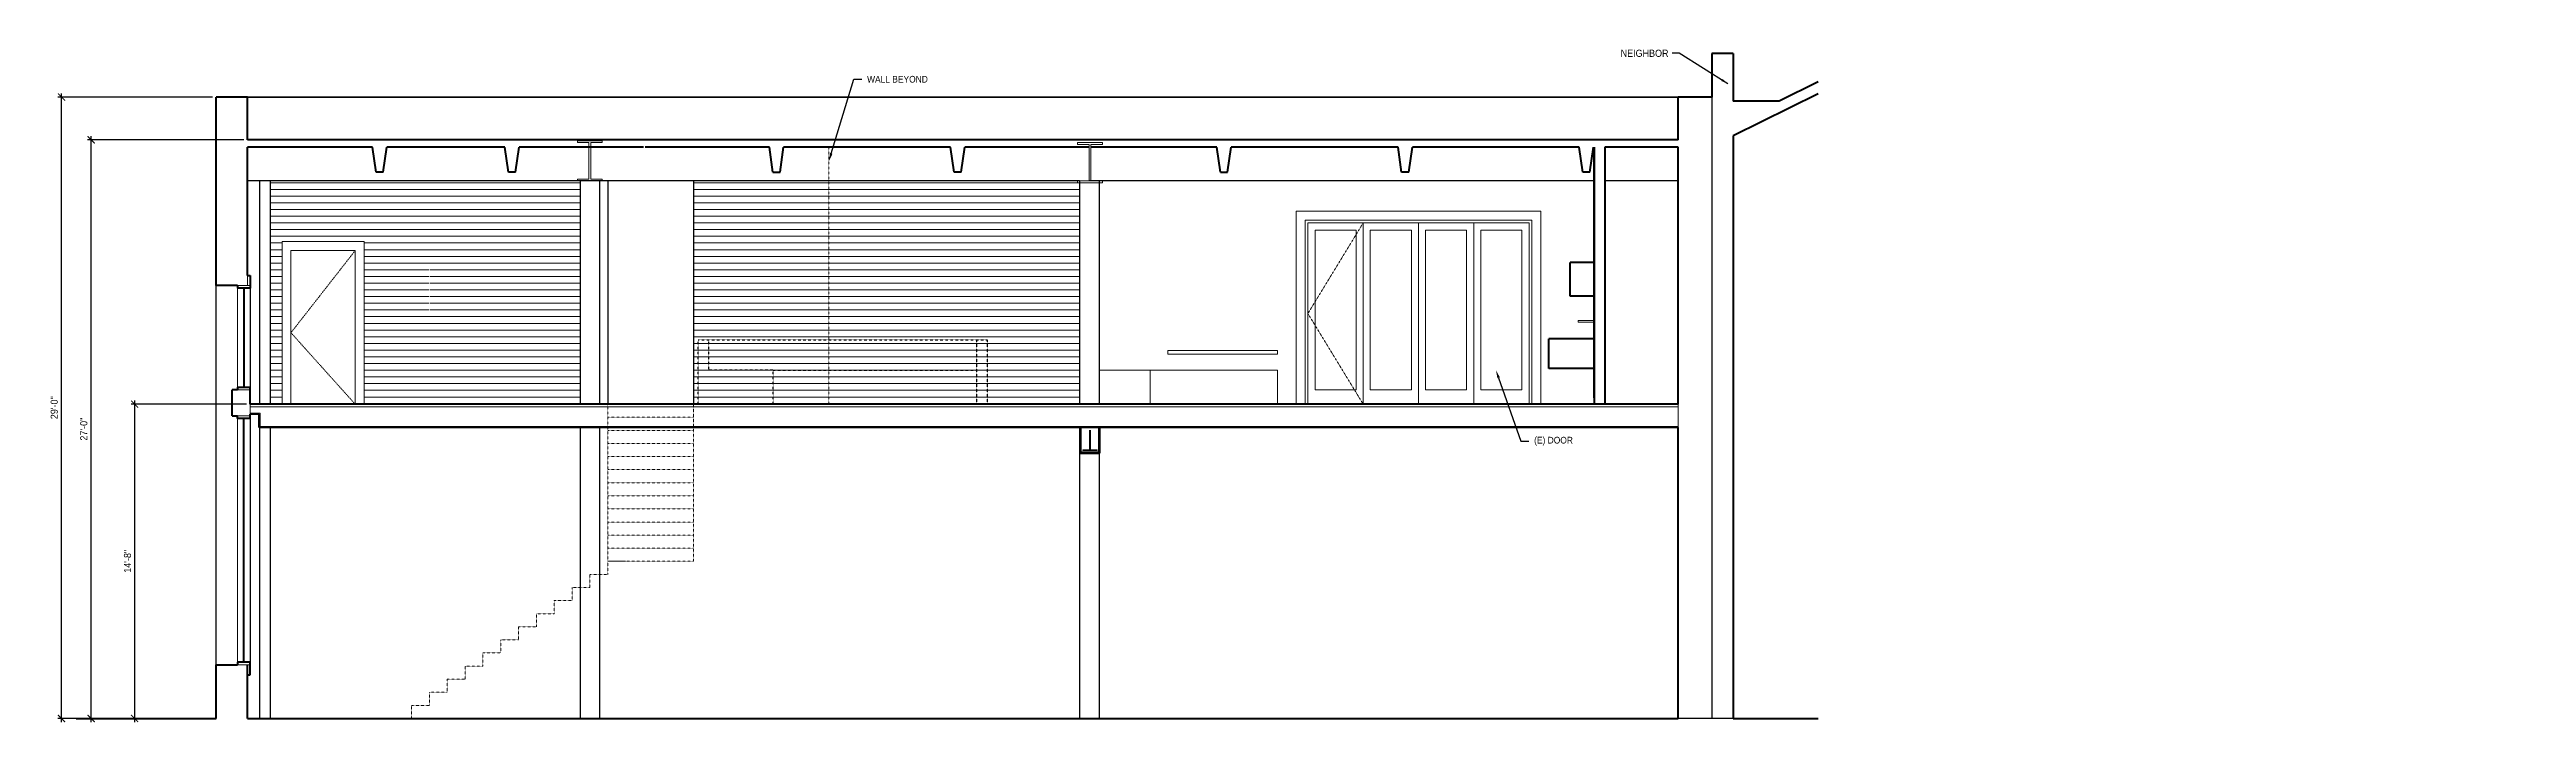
# Model space of a CAD drawing. Header units: inches. Extents: x -5536 to 8590, y -9140 to 228.
# Drawn here: x 1924 to 3313, y -4802 to -4425 of the extents above; entities that cross this region are included whole.
import ezdxf
from ezdxf import colors
from ezdxf.entities.mleader import LeaderData, LeaderLine
from ezdxf.math import Vec2, Vec3

# ---------------------------------------------------------------- set-up
doc = ezdxf.new("R2010")
doc.units = ezdxf.units.IN
doc.header["$LTSCALE"] = 0.125
doc.header["$MEASUREMENT"] = 0
doc.header["$PDMODE"] = 35
doc.header["$PDSIZE"] = -5
doc.linetypes.add('DASHED', pattern=[0.75, 0.5, -0.25])
doc.linetypes.add('HIDDEN2', pattern=[0.1875, 0.125, -0.0625])
doc.layers.get('0').update_dxf_attribs({"linetype": 'CONTINUOUS'})
doc.layers.get('Defpoints').update_dxf_attribs({"linetype": 'CONTINUOUS'})
for name, color, linetype, lineweight in [('0-OWNER', 7, 'HIDDEN2', 25), ('A-ELEV-1', 4, 'CONTINUOUS', 35), ('A-ELEV-2', 5, 'CONTINUOUS', 25), ('A-ELEV-3', 8, 'CONTINUOUS', 15), ('A-ELEV-BYND', 9, 'DASHED', 9), ('A-ELEV-CUT', 3, 'CONTINUOUS', 50), ('A-ELEV-HTCH', 9, 'CONTINUOUS', 9), ('A-NOTE-REF', 8, 'CONTINUOUS', 15)]:
    doc.layers.add(name, color=color, linetype=linetype, lineweight=lineweight)
doc.layers.add('A-note-dim-1_4', color=8, linetype='CONTINUOUS')
doc.styles.add('1_4SM', font='swisse.ttf', dxfattribs={"width": 0.9, "height": 4})
doc.styles.add('ANNOT-SM', font='swisse.ttf', dxfattribs={"width": 0.9, "height": 0.078125})
doc.dimstyles.new('DIM1_4', dxfattribs={"dimtxt": 4, "dimasz": 4, "dimexe": 2, "dimexo": 2, "dimgap": 2, "dimtad": 1, "dimdec": 4, "dimzin": 11, "dimdsep": 46, "dimlunit": 4, "dimtxsty": '1_4SM', "dimblk": 'ARCHTICK', "dimblk1": 'ARCHTICK', "dimblk2": 'ARCHTICK', "dimsah": 1, "dimcen": 4, "dimdle": 2, "dimclrd": 8, "dimclre": 8, "dimclrt": 8, "dimadec": 0, "dimazin": 0, "dimtfac": 4, "dimtdec": 4, "dimtofl": 0, "dimtmove": 2, "dimatfit": 3, "dimfxl": 1, "dimfrac": 2, "dimtzin": 0, "dimarcsym": 0})
doc.dimstyles.new('DIM1_4$7', dxfattribs={"dimtxt": 4, "dimasz": 4, "dimexe": 2, "dimexo": 2, "dimgap": 2, "dimtad": 0, "dimdec": 4, "dimzin": 11, "dimdsep": 46, "dimlunit": 4, "dimtxsty": '1_4SM', "dimblk": 'ARCHTICK', "dimcen": 4, "dimdle": 2, "dimclrd": 8, "dimclre": 8, "dimclrt": 8, "dimadec": 0, "dimazin": 0, "dimtfac": 4, "dimtdec": 4, "dimtofl": 0, "dimtmove": 1, "dimatfit": 3, "dimfxl": 1, "dimfrac": 2, "dimtzin": 0, "dimarcsym": 0})
pattern_1 = [(0, (0, -1200), (1e-15, 3.75), [])]

# ---------------------------------------------------------------- blocks, each defined once
blk = doc.blocks.new('_ARCHTICK')
at = {"color": 0, "linetype": 'ByBlock', "const_width": 0.15}
blk.add_lwpolyline([(-0.5, -0.5), (0.5, 0.5)], dxfattribs=at)
blk = doc.blocks.new('*D13')
at = {"layer": 'A-note-dim-1_4', "color": 8, "lineweight": -2, "transparency": 16777216}
for p, q in [((2015.4, -4452), (1928.7, -4452)), ((1930.7, -4802), (1930.7, -4450)), ((1972.7, -4800), (1928.7, -4800))]:
    blk.add_line(p, q, dxfattribs=at)
at = {"layer": 'Defpoints', "color": 0, "transparency": 16777216}
for p in [(1930.7, -4452), (2017.4, -4452), (1974.7, -4800)]:
    blk.add_point(p, dxfattribs=at)
at = {"layer": 'A-note-dim-1_4', "color": 8, "lineweight": -2, "transparency": 16777216, "xscale": 4, "yscale": 4, "zscale": 4}
for p, rotation in [((1930.7, -4452), 90), ((1930.7, -4800), 270)]:
    blk.add_blockref('_ARCHTICK', p, dxfattribs=dict(at, rotation=rotation))
at = {"layer": 'A-note-dim-1_4', "color": 8, "transparency": 16777216, "insert": (1926.6, -4626), "char_height": 4, "attachment_point": 5, "rotation": 90, "style": '1_4SM'}
blk.add_mtext('29\'-0" ', dxfattribs=at)
blk = doc.blocks.new('*D14')
at = {"layer": 'A-note-dim-1_4', "color": 8, "lineweight": -2, "transparency": 16777216}
for p, q in [((2032.9, -4476), (1945.3, -4476)), ((1947.3, -4802), (1947.3, -4474)), ((1981, -4800), (1945.3, -4800))]:
    blk.add_line(p, q, dxfattribs=at)
at = {"layer": 'Defpoints', "color": 0, "transparency": 16777216}
for p in [(1947.3, -4476), (2034.9, -4476), (1983, -4800)]:
    blk.add_point(p, dxfattribs=at)
at = {"layer": 'A-note-dim-1_4', "color": 8, "lineweight": -2, "transparency": 16777216, "xscale": 4, "yscale": 4, "zscale": 4}
for p, rotation in [((1947.3, -4476), 90), ((1947.3, -4800), 270)]:
    blk.add_blockref('_ARCHTICK', p, dxfattribs=dict(at, rotation=rotation))
at = {"layer": 'A-note-dim-1_4', "color": 8, "transparency": 16777216, "insert": (1943.2, -4638), "char_height": 4, "attachment_point": 5, "rotation": 90, "style": '1_4SM'}
blk.add_mtext('27\'-0" ', dxfattribs=at)
blk = doc.blocks.new('*D15')
at = {"layer": 'A-note-dim-1_4', "color": 8, "lineweight": -2, "transparency": 16777216}
for p, q in [((1971.7, -4802), (1971.7, -4622)), ((2034.4, -4624), (1969.7, -4624)), ((2015.4, -4800), (1969.7, -4800))]:
    blk.add_line(p, q, dxfattribs=at)
at = {"layer": 'Defpoints', "color": 0, "transparency": 16777216}
for p in [(1971.7, -4624), (2036.4, -4624), (2017.4, -4800)]:
    blk.add_point(p, dxfattribs=at)
at = {"layer": 'A-note-dim-1_4', "color": 8, "lineweight": -2, "transparency": 16777216, "xscale": 4, "yscale": 4, "zscale": 4}
for p, rotation in [((1971.7, -4624), 90), ((1971.7, -4800), 270)]:
    blk.add_blockref('_ARCHTICK', p, dxfattribs=dict(at, rotation=rotation))
at = {"layer": 'A-note-dim-1_4', "color": 8, "transparency": 16777216, "insert": (1967.7, -4712), "char_height": 4, "attachment_point": 5, "rotation": 90, "style": '1_4SM'}
blk.add_mtext('14\'-8" ', dxfattribs=at)
blk = doc.blocks.new('A$C6AF20732')
at = {"layer": 'A-ELEV-CUT'}
for p, q in [((-2, -14), (-4, 0)), ((2, -14), (4, 0)), ((-2, -14), (2, -14))]:
    blk.add_line(p, q, dxfattribs=at)

msp = doc.modelspace()

# ---------------------------------------------------------------- hatches: boundary and pattern name
at = {"layer": 'A-ELEV-HTCH'}
h = msp.add_hatch(dxfattribs=at)
h.set_pattern_fill('ANSI31', color=256, scale=30, angle=315)
h.set_pattern_definition(pattern_1)
h.paths.add_polyline_path([(2221.35183, -4499), (2158.33032, -4499), (2158.33032, -4503.29988), (2183.52839, -4503.29988), (2183.52839, -4541.29988), (2183.52839, -4579.29988), (2133.13224, -4579.29988), (2133.13224, -4541.29988), (2133.13224, -4503.29988), (2158.33032, -4503.29988), (2158.33032, -4499), (2047.85183, -4499), (2047.85183, -4624), (2054.3088, -4624), (2054.3088, -4533), (2100.3088, -4533), (2100.3088, -4624), (2221.35183, -4624)])
h.paths.add_polyline_path([(2183.52839, -4541.29988), (2158.33032, -4541.29988), (2158.33032, -4547.34988), (2137.29171, -4547.34988), (2137.29171, -4573.24988), (2158.33032, -4573.24988), (2158.33032, -4579.29988), (2183.52839, -4579.29988)], flags=17)
h.paths.add_polyline_path([(2158.33032, -4541.29988), (2133.13224, -4541.29988), (2133.13224, -4579.29988), (2158.33032, -4579.29988), (2158.33032, -4573.24988), (2136.88032, -4573.24988), (2136.88032, -4547.34988), (2158.33032, -4547.34988)], flags=17)
h.paths.add_polyline_path([(2158.33032, -4503.29988), (2133.13224, -4503.29988), (2133.13224, -4541.29988), (2158.33032, -4541.29988)], flags=17)
h.paths.add_polyline_path([(2183.52839, -4503.29988), (2158.33032, -4503.29988), (2158.33032, -4541.29988), (2183.52839, -4541.29988)], flags=17)
h = msp.add_hatch(dxfattribs=at)
h.set_pattern_fill('ANSI31', color=256, scale=30, angle=315)
h.set_pattern_definition(pattern_1)
h.paths.add_polyline_path([(2360.9002, -4499), (2284.9002, -4499), (2284.9002, -4624), (2287.6502, -4624), (2360.9002, -4624)])
h.paths.add_polyline_path([(2501.35183, -4500), (2500.22963, -4500), (2500.22963, -4499), (2360.9002, -4499), (2360.9002, -4624), (2449.6502, -4624), (2501.35183, -4624)])
h.paths.add_polyline_path([(2489.12601, -4575.36467), (2393.12601, -4575.36467), (2393.12601, -4576), (2489.12601, -4576)], flags=16)
h.paths.add_polyline_path([(2177.78032, -4573.95), (2138.88032, -4573.95), (2138.88032, -4567.24988), (2177.78032, -4567.24988)], flags=17)
h.paths.add_polyline_path([(2177.78032, -4573.95), (2138.88032, -4573.95), (2138.88032, -4567.24988), (2177.78032, -4567.24988)], flags=17)

# ---------------------------------------------------------------- linework, layer by layer
at = {"layer": '0-OWNER'}
for p, q in [((2443.6502, -4588), (2443.6502, -4624)), ((2329.6502, -4605), (2443.6502, -4605))]:
    msp.add_line(p, q, dxfattribs=at)
for points in [[(2287.6502, -4624), (2287.6502, -4588), (2449.6502, -4588), (2449.6502, -4624)], [(2329.6502, -4624), (2329.6502, -4605), (2293.6502, -4605), (2293.6502, -4588)]]:
    msp.add_lwpolyline(points, dxfattribs=at)
at = {"layer": 'A-ELEV-1'}
msp.add_line((2034.9002, -4452), (2836.8998, -4452), dxfattribs=at)
at = {"layer": 'A-ELEV-2'}
for p, q in [((2855.9, -4452), (2855.9, -4800)), ((2501.35183, -4499), (2034.9002, -4499)), ((2041.85183, -4624), (2041.85183, -4499)), ((2047.85183, -4624), (2047.85183, -4499)), ((2221.35183, -4499), (2221.35183, -4624)), ((2232.35183, -4499), (2232.35183, -4624)), ((2236.9002, -4499), (2236.9002, -4624)), ((2284.9002, -4499), (2284.9002, -4624)), ((2501.35183, -4499), (2501.35183, -4624)), ((2789.8998, -4499), (2506.80116, -4499)), ((2512.35183, -4499), (2512.35183, -4624)), ((2836.8998, -4499), (2795.8998, -4499)), ((2017.4004, -4770), (2017.4004, -4557.5)), ((2036.4002, -4559), (2036.4002, -4616)), ((2036.4002, -4632), (2036.4002, -4768.5)), ((2041.85183, -4800), (2041.85183, -4637.125)), ((2047.85183, -4800), (2047.85183, -4637.125)), ((2221.35183, -4637.125), (2221.35183, -4800)), ((2232.35183, -4637.125), (2232.35183, -4800)), ((2501.35183, -4637.125), (2501.35183, -4800)), ((2512.35183, -4637.125), (2512.35183, -4800)), ((2867.9, -4800), (2836.8998, -4800))]:
    msp.add_line(p, q, dxfattribs=at)
at = {"layer": 'A-ELEV-3'}
for p, q in [((2029.4002, -4559), (2029.4002, -4614.5)), ((2612.3998, -4605), (2512.35183, -4605)), ((2029.4002, -4632), (2029.4002, -4768.5)), ((2032.9002, -4632), (2032.9002, -4768.5)), ((2036.4002, -4624), (2036.4002, -4629.625)), ((2267.35521, -4625.5), (2036.4002, -4625.5)), ((2042.0252, -4629), (2036.4002, -4629)), ((2042.0252, -4636.5), (2042.0252, -4629)), ((2267.35521, -4636.5), (2042.0252, -4636.5)), ((2836.8998, -4625.5), (2267.35521, -4625.5)), ((2836.8998, -4636.5), (2267.35521, -4636.5)), ((2502.35463, -4650.75), (2502.35463, -4636.5)), ((2512.10463, -4650.75), (2512.10463, -4636.5)), ((2836.8998, -4637.125), (2836.8998, -4624)), ((2502.35463, -4650.75), (2512.10463, -4650.75)), ((2503.22963, -4649.5), (2506.97963, -4649.5)), ((2503.22963, -4650), (2503.22963, -4649.5)), ((2503.22963, -4650), (2511.22963, -4650)), ((2506.97963, -4649.5), (2506.97963, -4638.5)), ((2507.47963, -4649.5), (2507.47963, -4638.5)), ((2507.47963, -4649.5), (2511.22963, -4649.5)), ((2511.22963, -4650), (2511.22963, -4649.5))]:
    msp.add_line(p, q, dxfattribs=at)
for points in [[(2227.35183, -4498), (2233.85183, -4498), (2233.85183, -4499), (2219.85183, -4499), (2219.85183, -4498), (2226.35183, -4498), (2226.35183, -4477.5), (2219.85183, -4477.5), (2219.85183, -4476.5), (2233.85183, -4476.5), (2233.85183, -4477.5), (2227.35183, -4477.5)], [(2507.72963, -4499), (2514.22963, -4499), (2514.22963, -4500), (2500.22963, -4500), (2500.22963, -4499), (2506.72963, -4499), (2506.72963, -4478.5), (2500.22963, -4478.5), (2500.22963, -4477.5), (2514.22963, -4477.5), (2514.22963, -4478.5), (2507.72963, -4478.5)], [(2633.4, -4526.5), (2656.4, -4526.5), (2656.4, -4616), (2633.4, -4616)], [(2664.4, -4526.5), (2687.4, -4526.5), (2687.4, -4616), (2664.4, -4616)], [(2695.4, -4526.5), (2718.4, -4526.5), (2718.4, -4616), (2695.4, -4616)], [(2726.4, -4526.5), (2749.4, -4526.5), (2749.4, -4616), (2726.4, -4616)], [(2036.4002, -4557.5), (2034.9002, -4557.5), (2034.9002, -4552), (2036.4002, -4552)], [(2036.4002, -4559), (2029.4002, -4559), (2029.4002, -4557.5), (2036.4002, -4557.5)], [(2789.8998, -4578.125), (2780.8998, -4578.125), (2780.8998, -4577.125), (2789.8998, -4577.125)], [(2612.3998, -4594), (2550.8998, -4594), (2550.8998, -4596), (2612.3998, -4596)], [(2036.4002, -4616), (2029.4002, -4616), (2029.4002, -4614.5), (2036.4002, -4614.5)], [(2036.4002, -4630.5), (2029.4002, -4630.5), (2029.4002, -4632), (2036.4002, -4632)], [(2036.4002, -4768.5), (2029.4002, -4768.5), (2029.4002, -4770), (2036.4002, -4770)], [(2036.4002, -4770), (2034.9002, -4770), (2034.9002, -4775.5), (2036.4002, -4775.5)]]:
    msp.add_lwpolyline(points, close=True, dxfattribs=at)
for points in [[(2692.3998, -4516), (2622.9, -4516), (2622.9, -4624)], [(2692.3998, -4521), (2627.9, -4521), (2627.9, -4624)], [(2629.4, -4624), (2629.4, -4522.5), (2660.4, -4522.5), (2660.4, -4624)], [(2692.3998, -4522.5), (2629.4, -4522.5), (2629.4, -4577.5)], [(2660.4, -4577.5), (2660.4, -4522.5), (2692.3998, -4522.5)], [(2660.4, -4624), (2660.4, -4522.5), (2691.4, -4522.5), (2691.4, -4624)], [(2691.4, -4624), (2691.4, -4522.5), (2722.4, -4522.5), (2722.4, -4624)], [(2759.9, -4624), (2759.9, -4516), (2692.3998, -4516)], [(2754.9, -4624), (2754.9, -4521), (2692.3998, -4521)], [(2753.4, -4577.5), (2753.4, -4522.5), (2716.3998, -4522.5)], [(2716.3998, -4522.5), (2722.4, -4522.5), (2722.4, -4624)], [(2722.4, -4577.5), (2722.4, -4522.5), (2753.4, -4522.5), (2753.4, -4624)], [(2054.3088, -4624), (2054.3088, -4533), (2100.3088, -4533), (2100.3088, -4624)], [(2059.3088, -4624), (2059.3088, -4538), (2095.3088, -4538), (2095.3088, -4624)], [(2540.8998, -4624), (2540.8998, -4605), (2512.35183, -4605)], [(2612.3998, -4624), (2612.3998, -4605)]]:
    msp.add_lwpolyline(points, dxfattribs=at)
at = {"layer": 'A-ELEV-BYND'}
for p, q in [((2360.9002, -4624), (2360.9002, -4480)), ((2236.9002, -4712), (2236.9002, -4624)), ((2284.9002, -4631.33333), (2236.9002, -4631.33333)), ((2284.9002, -4624), (2284.9002, -4712)), ((2284.9002, -4638.66667), (2236.9002, -4638.66667)), ((2284.9002, -4646), (2236.9002, -4646)), ((2284.9002, -4653.33333), (2236.9002, -4653.33333)), ((2284.9002, -4660.66667), (2236.9002, -4660.66667)), ((2284.9002, -4668), (2236.9002, -4668)), ((2284.9002, -4675.33333), (2236.9002, -4675.33333)), ((2284.9002, -4682.66667), (2236.9002, -4682.66667)), ((2284.9002, -4690), (2236.9002, -4690)), ((2284.9002, -4697.33333), (2236.9002, -4697.33333)), ((2284.9002, -4704.66667), (2236.9002, -4704.66667)), ((2284.9002, -4712), (2236.9002, -4712))]:
    msp.add_line(p, q, dxfattribs=at)
for points in [[(2660.4, -4522.5), (2629.4, -4573.25), (2660.4, -4624)], [(2095.3088, -4538), (2059.3088, -4584), (2095.3088, -4624)], [(2126.9002, -4800), (2126.9002, -4792.66667), (2136.9002, -4792.66667), (2136.9002, -4785.33333), (2146.9002, -4785.33333), (2146.9002, -4778), (2156.9002, -4778), (2156.9002, -4770.66667), (2166.9002, -4770.66667), (2166.9002, -4763.33333), (2176.9002, -4763.33333), (2176.9002, -4756), (2186.9002, -4756), (2186.9002, -4748.66667), (2196.9002, -4748.66667), (2196.9002, -4741.33333), (2206.9002, -4741.33333), (2206.9002, -4734), (2216.9002, -4734), (2216.9002, -4726.66667), (2226.9002, -4726.66667), (2226.9002, -4719.33333), (2236.9002, -4719.33333), (2236.9002, -4712), (2246.9002, -4712)]]:
    msp.add_lwpolyline(points, dxfattribs=at)
at = {"layer": 'A-ELEV-CUT'}
for p, q in [((2855.9, -4427.71327), (2855.9, -4452)), ((2867.9, -4427.71327), (2855.9, -4427.71327)), ((2867.9, -4427.71327), (2867.9, -4454.36619)), ((2017.4004, -4557.5), (2017.4004, -4452)), ((2034.9002, -4452), (2017.4004, -4452)), ((2034.9002, -4476), (2034.9002, -4452)), ((2836.8998, -4476), (2836.8998, -4452)), ((2855.9, -4452), (2836.8998, -4452)), ((2915.45537, -4450.2106), (2867.9, -4473.76398)), ((2893.54633, -4454.36619), (2867.9, -4454.36619)), ((2915.45537, -4443.515), (2893.54633, -4454.36619)), ((2836.8998, -4476), (2034.9002, -4476)), ((2034.9002, -4552), (2034.9002, -4480)), ((2105.05187, -4480), (2034.9002, -4480)), ((2179.20354, -4480), (2113.05187, -4480)), ((2256.85521, -4480), (2187.20354, -4480)), ((2327.50688, -4480), (2257.85521, -4480)), ((2429.07796, -4480), (2335.50688, -4480)), ((2506.72963, -4480), (2437.07796, -4480)), ((2578.3813, -4480), (2507.72963, -4480)), ((2679.95239, -4480), (2586.3813, -4480)), ((2781.52347, -4480), (2687.95239, -4480)), ((2789.8998, -4620.5), (2789.8998, -4480)), ((2789.8998, -4480), (2789.8998, -4624)), ((2836.8998, -4480), (2795.8998, -4480)), ((2795.8998, -4480), (2795.8998, -4624)), ((2836.8998, -4624), (2836.8998, -4480)), ((2867.9, -4473.76398), (2867.9, -4624)), ((2034.9002, -4552), (2036.4002, -4552)), ((2036.4002, -4552), (2036.4002, -4559)), ((2776.3998, -4563.5), (2776.3998, -4544.625)), ((2789.8998, -4544.625), (2776.3998, -4544.625)), ((2029.4002, -4557.5), (2017.4004, -4557.5)), ((2029.4002, -4557.5), (2029.4002, -4559)), ((2036.4002, -4559), (2029.4002, -4559)), ((2032.9002, -4559), (2032.9002, -4614.5)), ((2789.8998, -4563.5), (2776.3998, -4563.5)), ((2764.3998, -4604), (2764.3998, -4587.5)), ((2789.3998, -4587.5), (2764.3998, -4587.5)), ((2789.8998, -4604), (2764.3998, -4604)), ((2029.4002, -4616), (2026.4004, -4616)), ((2026.4004, -4630.5), (2026.4004, -4616)), ((2029.4002, -4614.5), (2036.4002, -4614.5)), ((2029.4002, -4614.5), (2029.4002, -4616)), ((2036.4002, -4624), (2036.4002, -4614.5)), ((2026.4004, -4630.5), (2029.4002, -4630.5)), ((2029.4002, -4632), (2029.4002, -4630.5)), ((2036.4002, -4632), (2029.4002, -4632)), ((2032.9002, -4768.5), (2032.9002, -4632)), ((2267.35521, -4624), (2036.4002, -4624)), ((2036.4002, -4632), (2036.4002, -4629.625)), ((2041.4002, -4629.625), (2036.4002, -4629.625)), ((2036.4002, -4632), (2036.4002, -4630.5)), ((2041.4002, -4637.125), (2041.4002, -4629.625)), ((2267.35521, -4637.125), (2041.4002, -4637.125)), ((2789.8998, -4624), (2267.35521, -4624)), ((2836.8998, -4637.125), (2267.35521, -4637.125)), ((2501.72963, -4651.375), (2501.72963, -4636.5)), ((2512.72963, -4651.375), (2512.72963, -4637.125)), ((2836.8998, -4624), (2789.8998, -4624)), ((2836.8998, -4800), (2836.8998, -4637.125)), ((2867.9, -4624), (2867.9, -4800)), ((2501.72963, -4651.375), (2512.72963, -4651.375)), ((2017.4004, -4800), (2017.4004, -4770)), ((2017.4004, -4770), (2029.40269, -4770)), ((2036.4002, -4768.5), (2029.4002, -4768.5)), ((2029.4002, -4768.5), (2029.40269, -4770)), ((2034.9002, -4800), (2034.9002, -4770)), ((2034.9002, -4775.5), (2036.4002, -4775.5)), ((2036.4002, -4775.5), (2036.4002, -4768.5)), ((1938.81206, -4800), (2017.4004, -4800)), ((2034.9002, -4800), (2836.8998, -4800)), ((2153.47922, -4800), (2836.8998, -4800)), ((2867.9, -4800), (2915.45537, -4800)), ((2867.9, -4800), (2915.45537, -4800))]:
    msp.add_line(p, q, dxfattribs=at)

# ---------------------------------------------------------------- block references
at = {"layer": 'A-ELEV-CUT', "xscale": -1}
for p in [(2109.05187, -4480), (2183.20354, -4480), (2433.07796, -4480), (2683.95239, -4480), (2785.52347, -4480)]:
    msp.add_blockref('A$C6AF20732', p, dxfattribs=at)
at = {"layer": 'A-ELEV-CUT'}
for p in [(2331.50688, -4480), (2582.3813, -4480)]:
    msp.add_blockref('A$C6AF20732', p, dxfattribs=at)

# ---------------------------------------------------------------- texts
at = {"layer": 'A-note-dim-1_4', "color": 8, "insert": (2831.5629, -4425.50169), "char_height": 4, "width": 36, "attachment_point": 3, "style": '1_4SM'}
msp.add_mtext('NEIGHBOR', dxfattribs=at)

# ---------------------------------------------------------------- dimensions: what is measured, and where the dimension line sits
at = {"layer": 'A-note-dim-1_4'}
for base, p1, p2, picture, middle in [((1930.65019, -4452), (1974.67243, -4800), (2017.4004, -4452), '*D13', (1926.59475, -4626)), ((1947.25157, -4476), (1983.00334, -4800), (2034.9002, -4476), '*D14', (1943.19884, -4638)), ((1971.71886, -4624), (2017.4004, -4800), (2036.4002, -4624), '*D15', (1967.66612, -4712))]:
    dim = msp.add_linear_dim(base=base, p1=p1, p2=p2, angle=90, dimstyle='DIM1_4', override={"dimpost": ' '}, dxfattribs=at)
    dim.commit()
    dim.dimension.update_dxf_attribs({"geometry": picture, "text_midpoint": middle})

# ---------------------------------------------------------------- leaders
at = {"layer": 'A-note-dim-1_4', "annotation_type": 0, "has_hookline": 1, "hookline_direction": 1, "text_width": 29.08722}
msp.add_leader([(2864.91019, -4444.575), (2837.5629, -4427.50169), (2833.5629, -4427.50169)], dimstyle='DIM1_4$7', override={"dimgap": 2, "dimtad": 0}, dxfattribs=at)
at = {"layer": 'A-NOTE-REF'}
ml = msp.add_multileader_mtext('Standard', dxfattribs=at)
ml.set_content('WALL BEYOND', color=256, style='ANNOT-SM')
ml.set_leader_properties()
ml.build(insert=Vec2(0, 0))
ml.multileader.update_dxf_attribs({"dogleg_length": 0.09375, "arrow_head_size": 4.5, "scale": 48})
ctx = ml.context
ctx.base_point, ctx.scale, ctx.char_height, ctx.arrow_head_size, ctx.landing_gap_size, ctx.plane_origin = Vec3(2379.29191, -4442.08942), 48, 3.75, 4.5, 3, Vec3(2367.99211, -4460.26422)
notes = []
notes.append((ctx, [(0, (1, 1, 0), (2374.79191, -4442.08942), (1, 0), 4.5, [(0, [(2360.9002, -4487.86253)], 0, [])])]))
ctx.mtext.insert, ctx.mtext.width, ctx.mtext.flow_direction = Vec3(2382.29191, -4440.16498), 47.0389244, 5
ml = msp.add_multileader_mtext('Standard', dxfattribs=at)
ml.set_content('(E) DOOR', color=256, style='ANNOT-SM')
ml.set_leader_properties()
ml.build(insert=Vec2(0, 0))
ml.multileader.update_dxf_attribs({"dogleg_length": 0.09375, "arrow_head_size": 4.5, "scale": 48})
ctx = ml.context
ctx.base_point, ctx.scale, ctx.char_height, ctx.arrow_head_size, ctx.landing_gap_size, ctx.plane_origin = Vec3(2753.23604, -4644.65547), 48, 3.75, 4.5, 3, Vec3(2741.93624, -4662.83027)
notes.append((ctx, [(0, (1, 1, 0), (2748.73604, -4644.65547), (1, 0), 4.5, [(0, [(2734.84433, -4605)], 0, [])])]))
ctx.mtext.insert, ctx.mtext.width, ctx.mtext.flow_direction = Vec3(2756.23604, -4642.28731), 47.0389244, 5
for ctx, leaders in notes:
    for number, flags, end, landing, length, lines in leaders:
        leader = LeaderData()
        leader.index, (leader.has_last_leader_line, leader.has_dogleg_vector, leader.attachment_direction) = number, flags
        leader.last_leader_point, leader.dogleg_vector, leader.dogleg_length = Vec3(end), Vec3(landing), length
        for number, points, colour, breaks in lines:
            line = LeaderLine()
            line.index, line.vertices, line.color, line.breaks = number, Vec3.list(points), colors.encode_raw_color(colour), breaks
            leader.lines.append(line)
        ctx.leaders.append(leader)

doc.saveas('drawing.dxf')
